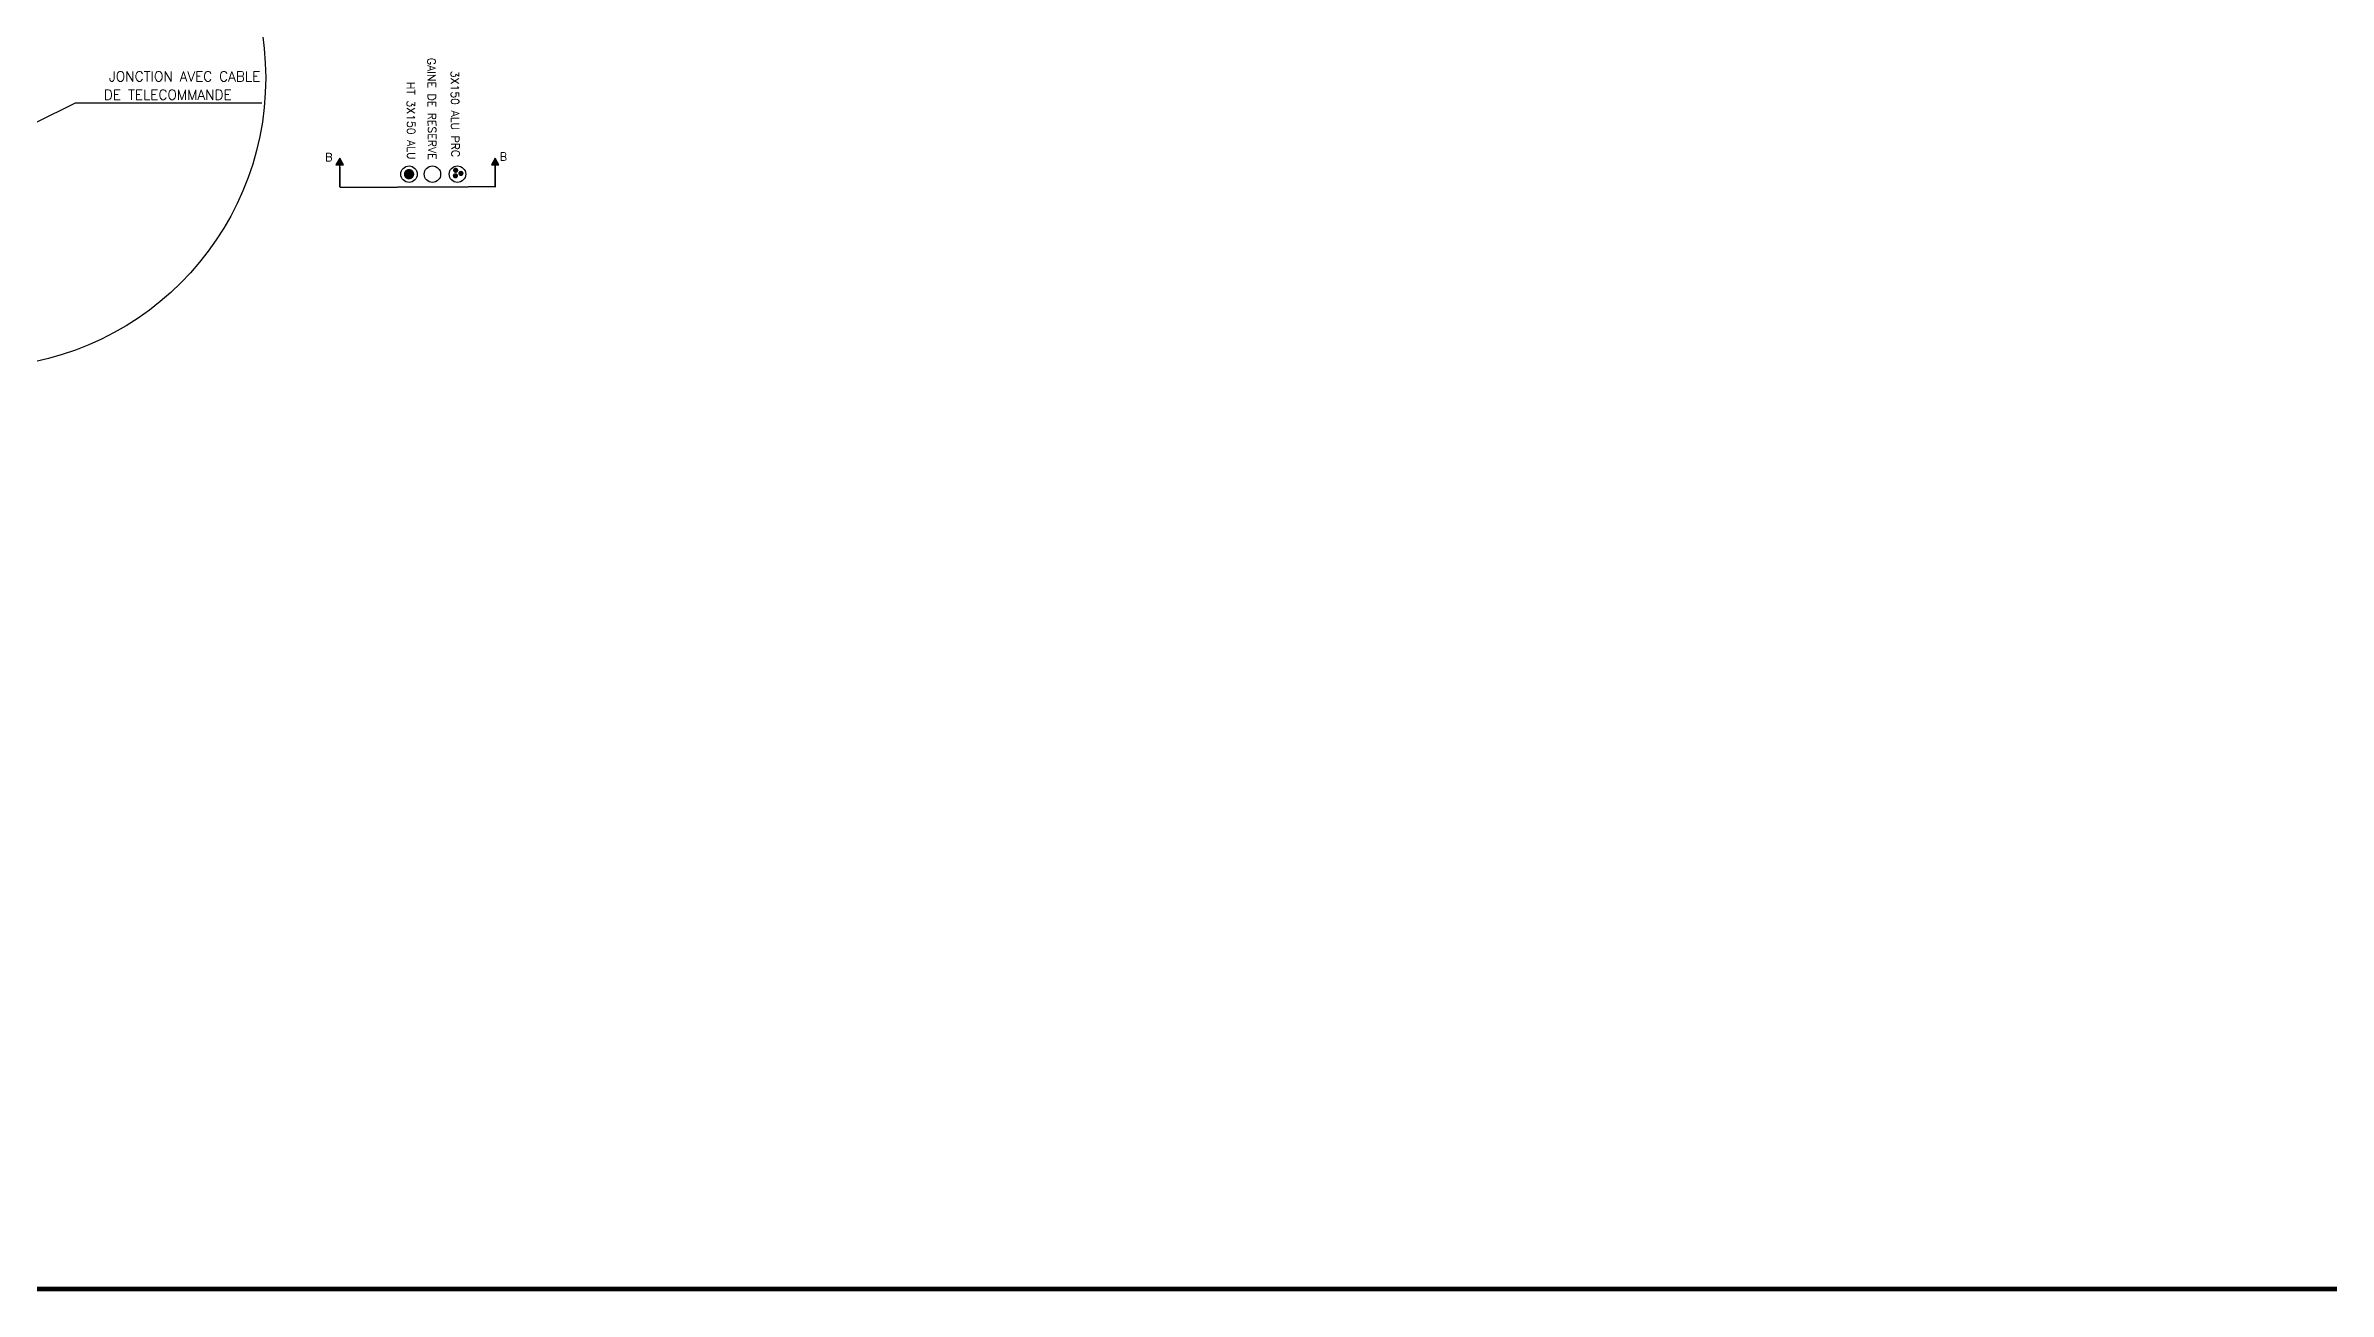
# Model space of a CAD drawing. Header units: millimetres. Extents: x 127045 to 128191, y 151549 to 152340.
# Drawn here: x 127321.7 to 127664, y 151549.4 to 151736.2 of the extents above; entities that cross this region are included whole.
import ezdxf
from ezdxf.enums import TextEntityAlignment as Align

# ---------------------------------------------------------------- set-up
doc = ezdxf.new("R2010")
doc.units = ezdxf.units.MM
doc.header["$MEASUREMENT"] = 0
doc.linetypes.add('CENTER2', pattern=[28.125, 18.75, -3.125, 3.125, -3.125])
doc.linetypes.add('M_ISOL_15', pattern=[14.5, 4, -1.5, 1.5, -1.5, 1.5, -1.5, 1.5, -1.5])
doc.layers.get('0').update_dxf_attribs({"color": 252, "linetype": 'CONTINUOUS'})
doc.layers.add('CARTOUCHE', color=7, linetype='CONTINUOUS')
doc.layers.add('DETAILS', color=7, linetype='CONTINUOUS')
doc.styles.add('ROMANC', font='romanc', dxfattribs={"height": 1.5})
doc.styles.add('ROMANS', font='romans')

# ---------------------------------------------------------------- blocks, each defined once
blk = doc.blocks.new('CARTOUA0')
at = {"layer": 'CARTOUCHE', "const_width": 0.68}
blk.add_lwpolyline([(949.88, 0), (0, 0), (0, 790)], dxfattribs=at)
at = {"layer": 'CARTOUCHE', "style": 'ROMANS'}
for tag, p in [('*1', (1046.5, 81)), ('*2', (1046, 74.5)), ('*3', (1046.5, 68)), ('*4', (1046.5, 61.5))]:
    blk.add_attdef(tag, text='', height=3.41, dxfattribs=at).set_placement(p, align=Align.CENTER)
for tag, p in [('NO', (1106.04, 36.62)), ('ECH', (1105.49, 30.73)), ('DAT', (1105.49, 24.88)), ('SER', (1105.49, 19.02)), ('BUR', (1105.49, 13.17)), ('APP', (1106.04, 7.22)), ('DES', (1105.49, 1.46))]:
    blk.add_attdef(tag, p, '', height=2.93, dxfattribs=at)
blk = doc.blocks.new('COUPETTE')
for p, q in [((0.44, 0.25), (0, 0)), ((0.44, -0.25), (0.44, 0.25)), ((0, 0), (0.44, -0.25))]:
    blk.add_line(p, q)
at = {"const_width": 0.1}
blk.add_lwpolyline([(1.94, 0), (0.44, 0)], dxfattribs=at)
blk.add_solid([(0.44, 0.25), (0.44, -0.25), (0, 0)])
at = {"color": 1, "style": 'ROMANC'}
blk.add_attdef('COUPE', (1.5, 0.29), '', height=0.8, dxfattribs=at)

msp = doc.modelspace()

# ---------------------------------------------------------------- linework, layer by layer
at = {"layer": 'DETAILS'}
for p, q in [((127309.237, 151719.276), (127326.172, 151727.637)), ((127326.172, 151727.637), (127354.109, 151727.637))]:
    msp.add_line(p, q, dxfattribs=at)
at = {"layer": 'DETAILS', "color": 4, "extrusion": (0.003407, 0.101393, 0.994841)}
msp.add_lwpolyline([(-122147.497, -155108.753), (-122151.176, -155109.067), (-122153.049, -155111.908), (-122155.512, -155122.829)], dxfattribs=at)
at = {"layer": 'DETAILS', "color": 3, "const_width": 0.776}
msp.add_lwpolyline([(127376.554, 151716.916, 1), (127375.777, 151716.912, 1)], format="xyb", close=True, dxfattribs=at)
at = {"layer": 'DETAILS', "color": 1, "const_width": 0.391}
for points in [[(127383.156, 151717.69, 1), (127383.158, 151717.299, 1)], [(127383.119, 151716.865, 1), (127383.121, 151716.474, 1)], [(127383.945, 151717.225, 1), (127383.947, 151716.834, 1)]]:
    msp.add_lwpolyline(points, format="xyb", close=True, dxfattribs=at)
at = {"layer": 'DETAILS', "linetype": 'CENTER2', "const_width": 0.2}
msp.add_lwpolyline([(127389.074, 151715.035), (127365.789, 151714.925)], dxfattribs=at)
at = {"layer": 'DETAILS'}
msp.add_circle((127311.237, 151731.34, 38.62), 43.435, dxfattribs=at)
at = {"layer": 'DETAILS', "color": 6}
for centre in [(127376.165, 151716.914), (127379.675, 151716.914), (127383.425, 151716.914)]:
    msp.add_circle(centre, 1.232, dxfattribs=at)

# ---------------------------------------------------------------- block references
at = {"layer": 'CARTOUCHE', "color": 7}
msp.add_blockref('CARTOUA0', (127045.538, 151549.704), dxfattribs=at)
at = {"layer": 'DETAILS', "linetype": 'M_ISOL_15', "xscale": 2.25, "yscale": 2.25, "zscale": 2.25, "rotation": 270.2707801129384}
for p in [(127365.769, 151719.299), (127389.069, 151719.299)]:
    msp.add_blockref('COUPETTE', p, dxfattribs=at)

# ---------------------------------------------------------------- texts
at = {"layer": 'DETAILS', "style": 'ROMANC'}
for s, rotation, p in [('GAINE DE RESERVE', 270.43989, (127379.05, 151719.083)), ('HT 3X150 ALU', 270.43989, (127375.906, 151719.083)), ('3X150 ALU PRC', 270.43989, (127382.522, 151719.465)), ('B', 0.43989, (127364.675, 151718.884)), ('B', 0.43989, (127390.862, 151718.956))]:
    msp.add_text(s, height=1.2, rotation=rotation, dxfattribs=at).set_placement(p, align=Align.RIGHT)
for s, p in [('JONCTION AVEC CABLE', (127353.858, 151731.577)), ('DE TELECOMMANDE', (127349.572, 151728.828))]:
    msp.add_text(s, height=1.5, dxfattribs=at).set_placement(p, align=Align.MIDDLE_RIGHT)

doc.saveas('drawing.dxf')
